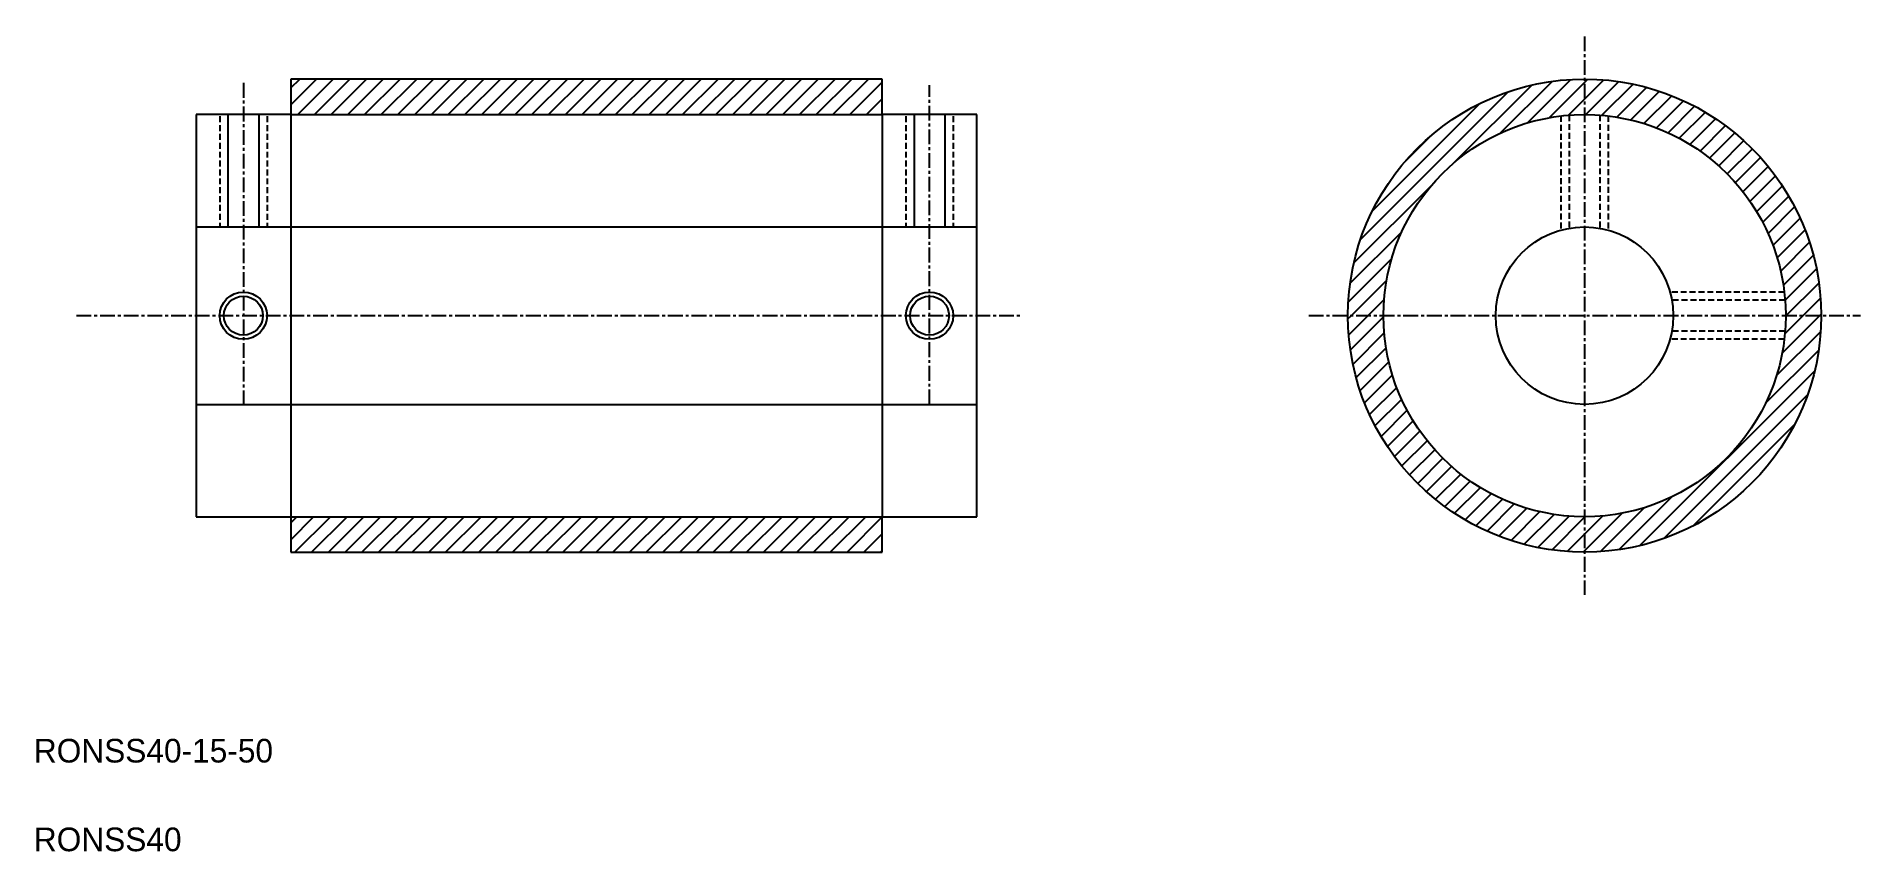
# Model space of a CAD drawing. Extents: x -86 to 68, y 371 to 440.
import ezdxf

# ---------------------------------------------------------------- set-up
doc = ezdxf.new("R2010")
doc.units = 0
doc.linetypes.add('CENTER', pattern=[2, 1.25, -0.25, 0.25, -0.25])
doc.linetypes.add('DASHED', pattern=[0.75, 0.5, -0.25])
doc.layers.get('0').update_dxf_attribs({"linetype": 'CONTINUOUS'})
doc.layers.add('CENTER', color=1, linetype='CENTER')

# ---------------------------------------------------------------- blocks, each defined once
blk = doc.blocks.new('*X3')
at = {"color": 0, "linetype": 'CONTINUOUS'}
for p, q in [((-64.8, 434.42), (-62.63, 436.59)), ((-64.8, 435.84), (-64.04, 436.59)), ((-64.21, 433.59), (-61.21, 436.59)), ((-62.8, 433.59), (-59.8, 436.59)), ((-61.38, 433.59), (-58.38, 436.59)), ((-59.97, 433.59), (-56.97, 436.59)), ((-58.55, 433.59), (-55.55, 436.59)), ((-57.14, 433.59), (-54.14, 436.59)), ((-55.73, 433.59), (-52.73, 436.59)), ((-54.31, 433.59), (-51.31, 436.59)), ((-52.9, 433.59), (-49.9, 436.59)), ((-51.48, 433.59), (-48.48, 436.59)), ((-50.07, 433.59), (-47.07, 436.59)), ((-48.65, 433.59), (-45.65, 436.59)), ((-47.24, 433.59), (-44.24, 436.59)), ((-45.83, 433.59), (-42.83, 436.59)), ((-44.41, 433.59), (-41.41, 436.59)), ((-43, 433.59), (-40, 436.59)), ((-41.58, 433.59), (-38.58, 436.59)), ((-40.17, 433.59), (-37.17, 436.59)), ((-38.76, 433.59), (-35.76, 436.59)), ((-37.34, 433.59), (-34.34, 436.59)), ((-35.93, 433.59), (-32.93, 436.59)), ((-34.51, 433.59), (-31.51, 436.59)), ((-33.1, 433.59), (-30.1, 436.59)), ((-31.68, 433.59), (-28.68, 436.59)), ((-30.27, 433.59), (-27.27, 436.59)), ((-28.86, 433.59), (-25.86, 436.59)), ((-27.44, 433.59), (-24.44, 436.59)), ((-26.03, 433.59), (-23.03, 436.59)), ((-24.61, 433.59), (-21.61, 436.59)), ((-23.2, 433.59), (-20.2, 436.59)), ((-21.78, 433.59), (-18.78, 436.59)), ((-20.37, 433.59), (-17.37, 436.59)), ((-18.96, 433.59), (-15.96, 436.59)), ((37.47, 432.04), (41.84, 436.4)), ((39.74, 432.89), (43.41, 436.56)), ((44.57, 436.31), (44.85, 436.59)), ((44.57, 434.9), (46.2, 436.53)), ((44.68, 433.59), (47.47, 436.38)), ((-17.54, 433.59), (-14.8, 436.34)), ((-16.13, 433.59), (-14.8, 434.92)), ((25.64, 423.03), (38.13, 435.53)), ((33.58, 429.56), (40.11, 436.09)), ((41.59, 433.33), (44.57, 436.31)), ((43.21, 433.54), (44.57, 434.9)), ((46.03, 433.53), (48.67, 436.17)), ((47.29, 433.37), (49.81, 435.89)), ((48.47, 433.14), (50.9, 435.57)), ((49.58, 432.84), (51.94, 435.19)), ((26.64, 425.45), (35.72, 434.52)), ((50.64, 432.47), (52.93, 434.76)), ((51.63, 432.06), (53.87, 434.3)), ((52.58, 431.59), (54.78, 433.79)), ((29.4, 429.62), (31.54, 431.77)), ((53.48, 431.07), (55.65, 433.24)), ((54.33, 430.51), (56.48, 432.66)), ((55.14, 429.91), (57.27, 432.04)), ((55.91, 429.26), (58.03, 431.39)), ((56.63, 428.57), (58.76, 430.69)), ((57.32, 427.84), (59.44, 429.97)), ((57.96, 427.07), (60.09, 429.2)), ((25.08, 421.06), (31.6, 427.58)), ((58.56, 426.26), (60.71, 428.41)), ((59.12, 425.4), (61.29, 427.57)), ((59.63, 424.49), (61.83, 426.7)), ((60.09, 423.54), (62.33, 425.79)), ((60.5, 422.54), (62.8, 424.83)), ((24.76, 419.33), (29.13, 423.69)), ((60.86, 421.48), (63.21, 423.84)), ((61.15, 420.36), (63.59, 422.8)), ((24.61, 417.76), (28.27, 421.43)), ((61.38, 419.17), (63.91, 421.7)), ((24.86, 416.59), (27.84, 419.57)), ((61.52, 417.9), (64.18, 420.56)), ((26.27, 416.59), (27.63, 417.95)), ((61.62, 416.59), (64.38, 419.35)), ((63.04, 416.59), (64.52, 418.07)), ((24.57, 416.31), (24.86, 416.59)), ((24.64, 414.96), (26.27, 416.59)), ((24.78, 413.69), (27.57, 416.48)), ((61.27, 413.41), (64.45, 416.59)), ((61.5, 415.06), (63.04, 416.59)), ((61.57, 416.54), (61.62, 416.59)), ((64.45, 416.59), (64.57, 416.71)), ((25, 412.49), (27.64, 415.13)), ((60.8, 411.52), (64.53, 415.25)), ((25.27, 411.35), (27.79, 413.87)), ((59.87, 409.18), (64.36, 413.67)), ((25.6, 410.27), (28.03, 412.69)), ((49.25, 397.15), (64.02, 411.91)), ((25.98, 409.23), (28.33, 411.58)), ((26.4, 408.24), (28.69, 410.53)), ((26.87, 407.29), (29.11, 409.53)), ((51.26, 397.74), (63.42, 409.9)), ((27.37, 406.38), (29.58, 408.59)), ((27.92, 405.52), (30.09, 407.69)), ((53.76, 398.83), (62.34, 407.41)), ((28.5, 404.68), (30.65, 406.83)), ((29.12, 403.89), (31.26, 406.02)), ((29.78, 403.13), (31.9, 405.26)), ((30.47, 402.41), (32.59, 404.53)), ((31.2, 401.72), (33.32, 403.85)), ((31.96, 401.07), (34.1, 403.2)), ((32.76, 400.45), (34.91, 402.61)), ((33.59, 399.88), (35.77, 402.05)), ((34.47, 399.33), (36.67, 401.54)), ((35.38, 398.83), (37.62, 401.08)), ((47.5, 396.81), (51.98, 401.29)), ((-64.8, 397.65), (-62.86, 399.59)), ((-64.8, 399.07), (-64.27, 399.59)), ((-64.44, 396.59), (-61.44, 399.59)), ((-63.03, 396.59), (-60.03, 399.59)), ((-61.61, 396.59), (-58.61, 399.59)), ((-60.2, 396.59), (-57.2, 399.59)), ((-58.78, 396.59), (-55.78, 399.59)), ((-57.37, 396.59), (-54.37, 399.59)), ((-55.96, 396.59), (-52.96, 399.59)), ((-54.54, 396.59), (-51.54, 399.59)), ((-53.13, 396.59), (-50.13, 399.59)), ((-51.71, 396.59), (-48.71, 399.59)), ((-50.3, 396.59), (-47.3, 399.59)), ((-48.89, 396.59), (-45.89, 399.59)), ((-47.47, 396.59), (-44.47, 399.59)), ((-46.06, 396.59), (-43.06, 399.59)), ((-44.64, 396.59), (-41.64, 399.59)), ((-43.23, 396.59), (-40.23, 399.59)), ((-41.81, 396.59), (-38.81, 399.59)), ((-40.4, 396.59), (-37.4, 399.59)), ((-38.99, 396.59), (-35.99, 399.59)), ((-37.57, 396.59), (-34.57, 399.59)), ((-36.16, 396.59), (-33.16, 399.59)), ((-34.74, 396.59), (-31.74, 399.59)), ((-33.33, 396.59), (-30.33, 399.59)), ((-31.91, 396.59), (-28.91, 399.59)), ((-30.5, 396.59), (-27.5, 399.59)), ((-29.09, 396.59), (-26.09, 399.59)), ((-27.67, 396.59), (-24.67, 399.59)), ((-26.26, 396.59), (-23.26, 399.59)), ((-24.84, 396.59), (-21.84, 399.59)), ((-23.43, 396.59), (-20.43, 399.59)), ((-22.01, 396.59), (-19.01, 399.59)), ((-20.6, 396.59), (-17.6, 399.59)), ((-19.19, 396.59), (-16.19, 399.59)), ((-17.77, 396.59), (-14.8, 399.57)), ((36.33, 398.37), (38.63, 400.67)), ((37.33, 397.95), (39.69, 400.31)), ((38.37, 397.58), (40.8, 400.02)), ((39.46, 397.26), (41.99, 399.79)), ((40.61, 396.99), (43.26, 399.64)), ((41.82, 396.78), (44.57, 399.54)), ((44.57, 396.71), (47.75, 399.89)), ((44.57, 398.13), (46.11, 399.66)), ((44.57, 399.54), (44.62, 399.59)), ((45.91, 396.64), (49.64, 400.37)), ((-16.36, 396.59), (-14.8, 398.15)), ((43.09, 396.65), (44.57, 398.13)), ((-14.94, 396.59), (-14.8, 396.74)), ((44.45, 396.59), (44.57, 396.71))]:
    blk.add_line(p, q, dxfattribs=at)

msp = doc.modelspace()

# ---------------------------------------------------------------- linework, layer by layer
at = {"color": 7, "linetype": 'CONTINUOUS'}
for p, q in [((-64.8, 436.59), (-64.8, 433.59)), ((-14.8, 436.59), (-64.8, 436.59)), ((-14.8, 433.59), (-14.8, 436.59)), ((-72.8, 433.59), (-72.8, 399.59)), ((-64.8, 433.59), (-72.8, 433.59)), ((-70.1, 433.53), (-70.1, 424.09)), ((-67.5, 433.53), (-67.5, 424.09)), ((-64.8, 433.59), (-64.8, 399.59)), ((-64.8, 433.59), (-14.8, 433.59)), ((-6.8, 433.59), (-14.8, 433.59)), ((-14.8, 433.59), (-14.8, 399.59)), ((-12.1, 433.53), (-12.1, 424.09)), ((-9.5, 433.53), (-9.5, 424.09)), ((-6.8, 399.59), (-6.8, 433.59)), ((-72.8, 424.09), (-6.8, 424.09)), ((-64.8, 416.59), (-64.8, 416.59)), ((-72.8, 409.09), (-6.8, 409.09)), ((-72.8, 399.59), (-64.8, 399.59)), ((-64.8, 399.59), (-64.8, 396.59)), ((-64.8, 399.59), (-14.8, 399.59)), ((-14.8, 396.59), (-14.8, 399.59)), ((-14.8, 399.59), (-6.8, 399.59)), ((-64.8, 396.59), (-14.8, 396.59))]:
    msp.add_line(p, q, dxfattribs=at)
at = {"color": 3, "linetype": 'DASHED'}
for p, q in [((-70.8, 433.45), (-70.8, 424.09)), ((-66.8, 433.45), (-66.8, 424.09)), ((-12.8, 433.45), (-12.8, 424.09)), ((-8.8, 433.45), (-8.8, 424.09)), ((42.57, 433.47), (42.57, 423.82)), ((43.27, 433.54), (43.27, 423.98)), ((45.87, 433.54), (45.87, 423.98)), ((46.57, 433.47), (46.57, 423.82)), ((61.45, 418.59), (51.8, 418.59)), ((61.52, 417.89), (51.96, 417.89)), ((61.52, 415.29), (51.96, 415.29)), ((61.45, 414.59), (51.8, 414.59))]:
    msp.add_line(p, q, dxfattribs=at)
at = {"color": 7, "linetype": 'CONTINUOUS'}
for centre, radius in [((44.57, 416.59), 20), ((44.57, 416.59), 17), ((44.57, 416.59), 7.5), ((-68.8, 416.59), 1.65), ((-10.8, 416.59), 1.65)]:
    msp.add_circle(centre, radius, dxfattribs=at)
at = {"color": 3, "linetype": 'CONTINUOUS'}
for centre in [(-68.8, 416.59), (-10.8, 416.59)]:
    msp.add_circle(centre, 2, dxfattribs=at)
at = {"layer": 'CENTER', "color": 1, "linetype": 'CENTER'}
for p, q in [((44.57, 440.19), (44.57, 392.99)), ((-68.8, 436.27), (-68.8, 409.09)), ((-10.8, 409.09), (-10.8, 436.08)), ((-82.91, 416.59), (-3.1, 416.59)), ((21.25, 416.59), (67.9, 416.59))]:
    msp.add_line(p, q, dxfattribs=at)

# ---------------------------------------------------------------- block references
at = {"color": 3, "linetype": 'CONTINUOUS'}
msp.add_blockref('*X3', (0, 0), dxfattribs=at)

# ---------------------------------------------------------------- texts
at = {"color": 7, "linetype": 'CONTINUOUS'}
for s, p in [('RONSS40-15-50', (-86.51, 378.81)), ('RONSS40', (-86.51, 371.31))]:
    msp.add_text(s, height=2, dxfattribs=at).set_placement(p)

doc.saveas('drawing.dxf')
